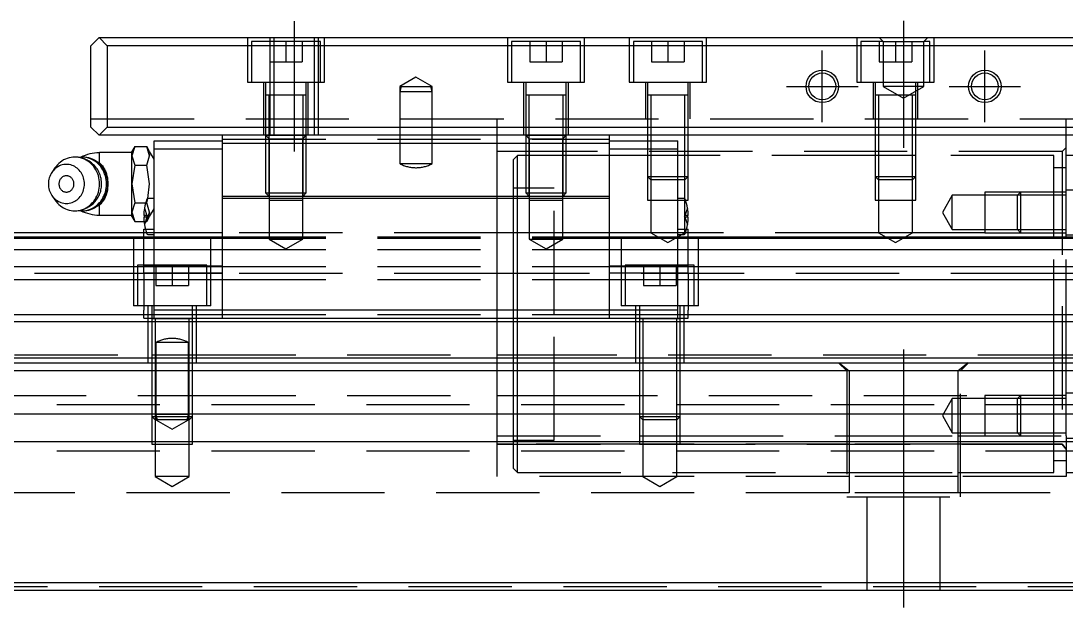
# Model space of a CAD drawing. Extents: x -8 to 924, y -350 to 120.
# Drawn here: x 181.4 to 310, y -325.7 to -252.5 of the extents above; entities that cross this region are included whole.
import ezdxf

# ---------------------------------------------------------------- set-up
doc = ezdxf.new("R2010")
doc.units = 0
doc.linetypes.add('CENTER', pattern=[50.8, 31.75, -6.35, 6.35, -6.35])
doc.linetypes.add('DASHED', pattern=[19.05, 12.7, -6.35])
doc.layers.get('0').update_dxf_attribs({"linetype": 'CONTINUOUS'})
doc.layers.add('CENTER', color=1, linetype='CENTER')

msp = doc.modelspace()

# ---------------------------------------------------------------- linework, layer by layer
at = {"color": 7, "linetype": 'CONTINUOUS'}
for p, q in [((191, -254.57), (190, -255.57)), ((192, -255.57), (191, -254.57)), ((191, -254.57), (389, -254.57)), ((190, -265.57), (190, -255.57)), ((192, -255.57), (192, -265.57)), ((388, -255.57), (192, -255.57)), ((291.5, -261.67), (286.5, -261.67)), ((190, -265.57), (191, -266.57)), ((191, -266.57), (192, -265.57)), ((192, -265.57), (388, -265.57)), ((389, -266.57), (191, -266.57)), ((197.77, -268.27), (197.77, -267.27)), ((197.77, -267.27), (206.2, -267.27)), ((206.2, -267.57), (206.2, -266.57)), ((253.8, -267.57), (253.8, -266.57)), ((253.8, -267.27), (262.23, -267.27)), ((262.23, -268.27), (262.23, -267.27)), ((310, -279.07), (310, -266.57)), ((195.04, -268.72), (191.04, -268.72)), ((191.04, -269.96), (191.04, -268.72)), ((195.4, -267.95), (195.04, -268.57)), ((195.4, -267.95), (195.04, -269.11)), ((195.04, -269.11), (195.04, -268.57)), ((195.4, -267.95), (195.4, -267.95)), ((195.4, -267.95), (196.87, -267.95)), ((197.22, -268.57), (196.87, -267.95)), ((197.22, -269.11), (196.87, -267.95)), ((197.77, -269.51), (197.22, -268.57)), ((197.77, -288.07), (197.77, -268.27)), ((197.77, -268.27), (206.2, -268.27)), ((206.2, -274.07), (206.2, -267.57)), ((206.2, -267.57), (253.8, -267.57)), ((253.8, -274.07), (253.8, -267.57)), ((253.8, -268.27), (262.23, -268.27)), ((262.23, -288.07), (262.23, -268.27)), ((186.05, -270.05), (185.88, -270.22)), ((186.24, -269.89), (186.05, -270.05)), ((186.44, -269.75), (186.24, -269.89)), ((186.64, -269.62), (186.44, -269.75)), ((186.86, -269.52), (186.64, -269.62)), ((187.08, -269.43), (186.86, -269.52)), ((187.31, -269.36), (187.08, -269.43)), ((187.55, -269.31), (187.31, -269.36)), ((187.78, -269.28), (187.55, -269.31)), ((188.02, -269.27), (187.78, -269.28)), ((188.26, -269.28), (188.02, -269.27)), ((188.26, -269.28), (188.19, -269.27)), ((188.5, -269.31), (188.26, -269.28)), ((188.42, -269.29), (188.26, -269.28)), ((188.58, -269.32), (188.42, -269.29)), ((188.88, -269.27), (188.47, -269.3)), ((188.73, -269.36), (188.5, -269.31)), ((188.74, -269.35), (188.58, -269.32)), ((188.96, -269.43), (188.73, -269.36)), ((188.9, -269.39), (188.74, -269.35)), ((189.12, -269.28), (188.88, -269.27)), ((189.03, -269.27), (188.88, -269.27)), ((189.06, -269.44), (188.9, -269.39)), ((189.19, -269.52), (188.96, -269.43)), ((189.27, -269.28), (189.03, -269.27)), ((189.22, -269.5), (189.06, -269.44)), ((189.36, -269.31), (189.12, -269.28)), ((189.4, -269.63), (189.19, -269.52)), ((189.37, -269.56), (189.22, -269.5)), ((189.51, -269.31), (189.27, -269.28)), ((189.59, -269.36), (189.36, -269.31)), ((189.52, -269.63), (189.37, -269.56)), ((189.61, -269.76), (189.4, -269.63)), ((189.74, -269.36), (189.51, -269.31)), ((189.66, -269.71), (189.52, -269.63)), ((189.82, -269.43), (189.59, -269.36)), ((189.81, -269.9), (189.61, -269.76)), ((189.8, -269.79), (189.66, -269.71)), ((189.97, -269.43), (189.74, -269.36)), ((189.94, -269.89), (189.8, -269.79)), ((190, -270.06), (189.81, -269.9)), ((190.04, -269.52), (189.82, -269.43)), ((190.07, -269.99), (189.94, -269.89)), ((190.2, -269.52), (189.97, -269.43)), ((190.17, -270.24), (190, -270.06)), ((190.26, -269.63), (190.04, -269.52)), ((190.2, -270.09), (190.07, -269.99)), ((190.42, -269.63), (190.2, -269.52)), ((190.47, -269.76), (190.26, -269.63)), ((190.28, -269.56), (191.04, -269.96)), ((190.62, -269.76), (190.42, -269.63)), ((190.67, -269.9), (190.47, -269.76)), ((190.82, -269.9), (190.62, -269.76)), ((190.86, -270.06), (190.67, -269.9)), ((191.01, -270.06), (190.82, -269.9)), ((191.03, -270.24), (190.86, -270.06)), ((191.19, -270.24), (191.01, -270.06)), ((191.04, -269.96), (191.14, -270.05)), ((191.14, -270.05), (191.23, -270.14)), ((195.04, -272.57), (195.04, -269.11)), ((195.04, -269.11), (195.4, -270.26)), ((196.87, -270.26), (197.22, -269.11)), ((317.77, -269.07), (310, -269.07)), ((185.1, -271.3), (185.02, -271.47)), ((185.2, -271.15), (185.1, -271.3)), ((185.56, -270.61), (185.2, -271.15)), ((185.31, -271), (185.2, -271.15)), ((185.43, -270.86), (185.31, -271)), ((185.56, -270.73), (185.43, -270.86)), ((185.71, -270.41), (185.56, -270.61)), ((185.69, -270.62), (185.56, -270.73)), ((185.84, -270.52), (185.69, -270.62)), ((185.88, -270.22), (185.71, -270.41)), ((185.99, -270.43), (185.84, -270.52)), ((186.15, -270.35), (185.99, -270.43)), ((186.31, -270.28), (186.15, -270.35)), ((186.48, -270.23), (186.31, -270.28)), ((186.65, -270.2), (186.48, -270.23)), ((186.82, -270.18), (186.65, -270.2)), ((187, -270.17), (186.82, -270.18)), ((187.17, -270.18), (187, -270.17)), ((187.34, -270.2), (187.17, -270.18)), ((187.51, -270.24), (187.34, -270.2)), ((187.68, -270.29), (187.51, -270.24)), ((187.84, -270.36), (187.68, -270.29)), ((188, -270.44), (187.84, -270.36)), ((188.15, -270.53), (188, -270.44)), ((188.29, -270.63), (188.15, -270.53)), ((188.43, -270.75), (188.29, -270.63)), ((188.56, -270.88), (188.43, -270.75)), ((188.67, -271.02), (188.56, -270.88)), ((188.78, -271.16), (188.67, -271.02)), ((188.88, -271.32), (188.78, -271.16)), ((188.96, -271.48), (188.88, -271.32)), ((190.34, -270.43), (190.17, -270.24)), ((190.32, -270.21), (190.2, -270.09)), ((190.44, -270.32), (190.32, -270.21)), ((190.49, -270.63), (190.34, -270.43)), ((190.55, -270.45), (190.44, -270.32)), ((190.62, -270.85), (190.49, -270.63)), ((190.65, -270.58), (190.55, -270.45)), ((190.74, -271.07), (190.62, -270.85)), ((190.75, -270.71), (190.65, -270.58)), ((190.84, -271.31), (190.74, -271.07)), ((190.84, -270.85), (190.75, -270.71)), ((190.92, -270.99), (190.84, -270.85)), ((190.92, -271.55), (190.84, -271.31)), ((190.99, -271.14), (190.92, -270.99)), ((191.06, -271.29), (190.99, -271.14)), ((191.2, -270.43), (191.03, -270.24)), ((191.12, -271.45), (191.06, -271.29)), ((191.35, -270.43), (191.19, -270.24)), ((191.34, -270.63), (191.2, -270.43)), ((191.23, -270.14), (191.32, -270.24)), ((191.32, -270.24), (191.41, -270.35)), ((191.48, -270.85), (191.34, -270.63)), ((191.5, -270.63), (191.35, -270.43)), ((191.41, -270.35), (191.49, -270.46)), ((191.59, -271.07), (191.48, -270.85)), ((191.49, -270.46), (191.56, -270.57)), ((191.63, -270.85), (191.5, -270.63)), ((191.56, -270.57), (191.63, -270.7)), ((191.69, -271.31), (191.59, -271.07)), ((191.63, -270.7), (191.7, -270.82)), ((191.75, -271.07), (191.63, -270.85)), ((191.78, -271.55), (191.69, -271.31)), ((191.7, -270.82), (191.76, -270.95)), ((191.85, -271.31), (191.75, -271.07)), ((191.76, -270.95), (191.82, -271.09)), ((191.82, -271.09), (191.86, -271.2)), ((191.93, -271.55), (191.85, -271.31)), ((191.86, -271.2), (191.9, -271.32)), ((191.9, -271.32), (191.93, -271.44)), ((195.4, -270.26), (195.04, -272.57)), ((195.4, -270.26), (196.87, -270.26)), ((197.22, -272.57), (196.87, -270.26)), ((184.8, -272.19), (184.77, -272.38)), ((184.77, -272.38), (184.77, -272.57)), ((184.77, -272.57), (184.77, -272.76)), ((184.83, -272), (184.8, -272.19)), ((184.88, -271.82), (184.83, -272)), ((184.94, -271.64), (184.88, -271.82)), ((185.02, -271.47), (184.94, -271.64)), ((186.08, -272.4), (186.06, -272.48)), ((186.06, -272.48), (186.06, -272.57)), ((186.06, -272.57), (186.06, -272.66)), ((186.06, -272.66), (186.08, -272.74)), ((186.09, -272.31), (186.08, -272.4)), ((186.12, -272.23), (186.09, -272.31)), ((186.15, -272.15), (186.12, -272.23)), ((186.19, -272.07), (186.15, -272.15)), ((186.23, -272), (186.19, -272.07)), ((186.28, -271.93), (186.23, -272)), ((186.33, -271.86), (186.28, -271.93)), ((186.39, -271.8), (186.33, -271.86)), ((186.46, -271.75), (186.39, -271.8)), ((186.52, -271.7), (186.46, -271.75)), ((186.59, -271.66), (186.52, -271.7)), ((186.67, -271.63), (186.59, -271.66)), ((186.75, -271.6), (186.67, -271.63)), ((186.82, -271.59), (186.75, -271.6)), ((186.9, -271.57), (186.82, -271.59)), ((186.99, -271.57), (186.9, -271.57)), ((187.07, -271.57), (186.99, -271.57)), ((187.15, -271.59), (187.07, -271.57)), ((187.22, -271.6), (187.15, -271.59)), ((187.3, -271.63), (187.22, -271.6)), ((187.38, -271.66), (187.3, -271.63)), ((187.45, -271.7), (187.38, -271.66)), ((187.52, -271.75), (187.45, -271.7)), ((187.58, -271.8), (187.52, -271.75)), ((187.64, -271.86), (187.58, -271.8)), ((187.69, -271.93), (187.64, -271.86)), ((187.74, -272), (187.69, -271.93)), ((187.79, -272.07), (187.74, -272)), ((187.82, -272.15), (187.79, -272.07)), ((187.85, -272.23), (187.82, -272.15)), ((187.88, -272.31), (187.85, -272.23)), ((187.9, -272.4), (187.88, -272.31)), ((187.91, -272.48), (187.9, -272.4)), ((187.9, -272.74), (187.91, -272.66)), ((187.91, -272.57), (187.91, -272.48)), ((187.91, -272.66), (187.91, -272.57)), ((189.03, -271.65), (188.96, -271.48)), ((189.09, -271.83), (189.03, -271.65)), ((189.14, -272.01), (189.09, -271.83)), ((189.18, -272.2), (189.14, -272.01)), ((189.2, -272.38), (189.18, -272.2)), ((189.2, -272.57), (189.2, -272.38)), ((189.2, -272.76), (189.2, -272.57)), ((190.98, -271.8), (190.92, -271.55)), ((191.03, -272.05), (190.98, -271.8)), ((191.06, -272.31), (191.03, -272.05)), ((191.07, -272.57), (191.06, -272.31)), ((191.06, -272.83), (191.07, -272.57)), ((191.17, -271.6), (191.12, -271.45)), ((191.22, -271.76), (191.17, -271.6)), ((191.25, -271.92), (191.22, -271.76)), ((191.28, -272.08), (191.25, -271.92)), ((191.3, -272.25), (191.28, -272.08)), ((191.31, -272.41), (191.3, -272.25)), ((191.32, -272.57), (191.31, -272.41)), ((191.31, -272.79), (191.32, -272.63)), ((191.32, -272.63), (191.32, -272.57)), ((191.84, -271.8), (191.78, -271.55)), ((191.89, -272.05), (191.84, -271.8)), ((191.92, -272.31), (191.89, -272.05)), ((191.93, -272.57), (191.92, -272.31)), ((191.92, -272.83), (191.93, -272.57)), ((191.93, -271.44), (191.96, -271.56)), ((192, -271.8), (191.93, -271.55)), ((191.96, -271.56), (191.99, -271.68)), ((191.99, -271.68), (192.02, -271.81)), ((192.04, -272.05), (192, -271.8)), ((192.02, -271.81), (192.04, -271.96)), ((192.04, -271.96), (192.06, -272.11)), ((192.07, -272.31), (192.04, -272.05)), ((192.06, -272.11), (192.07, -272.26)), ((192.07, -272.26), (192.08, -272.42)), ((192.08, -272.57), (192.07, -272.31)), ((192.07, -272.83), (192.08, -272.57)), ((192.08, -272.42), (192.08, -272.57)), ((192.08, -272.57), (192.08, -272.57)), ((192.08, -272.57), (192.08, -272.7)), ((195.04, -272.57), (195.4, -274.88)), ((195.04, -276.03), (195.04, -272.57)), ((197, -274.37), (197.22, -272.57)), ((184.77, -272.76), (184.8, -272.95)), ((184.8, -272.95), (184.83, -273.14)), ((184.83, -273.14), (184.88, -273.32)), ((184.88, -273.32), (184.94, -273.5)), ((184.94, -273.5), (185.02, -273.67)), ((185.02, -273.67), (185.1, -273.84)), ((185.1, -273.84), (185.2, -273.99)), ((186.08, -272.74), (186.09, -272.83)), ((186.09, -272.83), (186.12, -272.91)), ((186.12, -272.91), (186.15, -272.99)), ((186.15, -272.99), (186.19, -273.07)), ((186.19, -273.07), (186.23, -273.14)), ((186.23, -273.14), (186.28, -273.21)), ((186.28, -273.21), (186.33, -273.28)), ((186.33, -273.28), (186.39, -273.34)), ((186.39, -273.34), (186.46, -273.39)), ((186.46, -273.39), (186.52, -273.44)), ((186.52, -273.44), (186.59, -273.48)), ((186.59, -273.48), (186.67, -273.51)), ((186.67, -273.51), (186.75, -273.54)), ((186.75, -273.54), (186.82, -273.55)), ((186.82, -273.55), (186.9, -273.57)), ((186.9, -273.57), (186.99, -273.57)), ((186.99, -273.57), (187.07, -273.57)), ((187.07, -273.57), (187.15, -273.55)), ((187.15, -273.55), (187.22, -273.54)), ((187.22, -273.54), (187.3, -273.51)), ((187.3, -273.51), (187.38, -273.48)), ((187.38, -273.48), (187.45, -273.44)), ((187.45, -273.44), (187.52, -273.39)), ((187.52, -273.39), (187.58, -273.34)), ((187.58, -273.34), (187.64, -273.28)), ((187.64, -273.28), (187.69, -273.21)), ((187.69, -273.21), (187.74, -273.14)), ((187.74, -273.14), (187.79, -273.07)), ((187.79, -273.07), (187.82, -272.99)), ((187.82, -272.99), (187.85, -272.91)), ((187.85, -272.91), (187.88, -272.83)), ((187.88, -272.83), (187.9, -272.74)), ((188.78, -273.98), (188.88, -273.82)), ((188.88, -273.82), (188.96, -273.66)), ((188.96, -273.66), (189.03, -273.49)), ((189.03, -273.49), (189.09, -273.31)), ((189.09, -273.31), (189.14, -273.13)), ((189.14, -273.13), (189.18, -272.94)), ((189.18, -272.94), (189.2, -272.76)), ((190.74, -274.07), (190.84, -273.83)), ((190.84, -273.83), (190.92, -273.59)), ((190.92, -273.59), (190.98, -273.34)), ((190.97, -274.04), (191.04, -273.9)), ((190.98, -273.34), (191.03, -273.09)), ((191.03, -273.09), (191.06, -272.83)), ((191.04, -273.9), (191.1, -273.75)), ((191.1, -273.75), (191.16, -273.59)), ((191.16, -273.59), (191.2, -273.44)), ((191.2, -273.44), (191.24, -273.28)), ((191.24, -273.28), (191.27, -273.12)), ((191.27, -273.12), (191.3, -272.95)), ((191.3, -272.95), (191.31, -272.79)), ((191.59, -274.07), (191.69, -273.83)), ((191.69, -273.83), (191.78, -273.59)), ((191.75, -274.07), (191.85, -273.83)), ((191.78, -273.59), (191.84, -273.34)), ((191.87, -273.91), (191.82, -274.05)), ((191.84, -273.34), (191.89, -273.09)), ((191.85, -273.83), (191.93, -273.59)), ((191.91, -273.77), (191.87, -273.91)), ((191.89, -273.09), (191.92, -272.83)), ((191.95, -273.63), (191.91, -273.77)), ((191.93, -273.59), (192, -273.34)), ((191.99, -273.48), (191.95, -273.63)), ((192.02, -273.33), (191.99, -273.48)), ((192, -273.34), (192.04, -273.09)), ((192.04, -273.21), (192.02, -273.33)), ((192.04, -273.09), (192.07, -272.83)), ((192.05, -273.08), (192.04, -273.21)), ((192.06, -272.95), (192.05, -273.08)), ((192.07, -272.83), (192.06, -272.95)), ((192.08, -272.7), (192.07, -272.83)), ((185.2, -273.99), (185.31, -274.14)), ((185.2, -273.99), (185.56, -274.53)), ((185.31, -274.14), (185.43, -274.28)), ((185.43, -274.28), (185.56, -274.41)), ((185.56, -274.41), (185.69, -274.52)), ((185.56, -274.53), (185.71, -274.73)), ((185.69, -274.52), (185.84, -274.62)), ((185.71, -274.73), (185.88, -274.92)), ((185.84, -274.62), (185.99, -274.71)), ((185.88, -274.92), (186.05, -275.09)), ((185.99, -274.71), (186.15, -274.79)), ((186.05, -275.09), (186.24, -275.25)), ((186.15, -274.79), (186.31, -274.86)), ((186.31, -274.86), (186.48, -274.91)), ((186.48, -274.91), (186.65, -274.94)), ((186.65, -274.94), (186.82, -274.96)), ((186.82, -274.96), (187, -274.97)), ((187, -274.97), (187.17, -274.96)), ((187.17, -274.96), (187.34, -274.94)), ((187.34, -274.94), (187.51, -274.9)), ((187.51, -274.9), (187.68, -274.85)), ((187.68, -274.85), (187.84, -274.78)), ((187.84, -274.78), (188, -274.7)), ((188, -274.7), (188.15, -274.61)), ((188.15, -274.61), (188.29, -274.51)), ((188.29, -274.51), (188.43, -274.39)), ((188.43, -274.39), (188.56, -274.26)), ((188.56, -274.26), (188.67, -274.12)), ((188.67, -274.12), (188.78, -273.98)), ((189.81, -275.24), (190, -275.08)), ((189.92, -275.27), (190.05, -275.17)), ((190, -275.08), (190.17, -274.9)), ((190.05, -275.17), (190.18, -275.07)), ((190.17, -274.9), (190.34, -274.71)), ((190.18, -275.07), (190.3, -274.96)), ((191.04, -275.18), (190.28, -275.58)), ((190.3, -274.96), (190.41, -274.84)), ((190.34, -274.71), (190.49, -274.51)), ((190.41, -274.84), (190.52, -274.72)), ((190.49, -274.51), (190.62, -274.29)), ((190.52, -274.72), (190.62, -274.59)), ((190.62, -274.29), (190.74, -274.07)), ((190.62, -274.59), (190.72, -274.46)), ((190.67, -275.24), (190.86, -275.08)), ((190.72, -274.46), (190.81, -274.33)), ((190.81, -274.33), (190.89, -274.19)), ((190.82, -275.24), (191.01, -275.08)), ((190.86, -275.08), (191.03, -274.9)), ((190.89, -274.19), (190.97, -274.04)), ((191.01, -275.08), (191.19, -274.9)), ((191.03, -274.9), (191.2, -274.71)), ((191.14, -275.09), (191.04, -275.18)), ((191.04, -276.42), (191.04, -275.18)), ((191.23, -275), (191.14, -275.09)), ((191.19, -274.9), (191.35, -274.71)), ((191.2, -274.71), (191.34, -274.51)), ((191.32, -274.9), (191.23, -275)), ((191.41, -274.79), (191.32, -274.9)), ((191.34, -274.51), (191.48, -274.29)), ((191.35, -274.71), (191.5, -274.51)), ((191.49, -274.68), (191.41, -274.79)), ((191.48, -274.29), (191.59, -274.07)), ((191.56, -274.57), (191.49, -274.68)), ((191.5, -274.51), (191.63, -274.29)), ((191.63, -274.44), (191.56, -274.57)), ((191.63, -274.29), (191.75, -274.07)), ((191.7, -274.32), (191.63, -274.44)), ((191.76, -274.19), (191.7, -274.32)), ((191.82, -274.05), (191.76, -274.19)), ((195.4, -274.88), (195.04, -276.03)), ((195.4, -274.88), (196.74, -274.88)), ((197.77, -274.37), (196.99, -274.37)), ((206.2, -274.07), (253.8, -274.07)), ((206.2, -274.32), (206.2, -274.07)), ((206.2, -288.07), (206.2, -274.32)), ((206.2, -274.32), (253.8, -274.32)), ((253.8, -274.32), (253.8, -274.07)), ((253.8, -288.07), (253.8, -274.32)), ((263.01, -274.37), (262.23, -274.37)), ((186.24, -275.25), (186.44, -275.39)), ((186.44, -275.39), (186.64, -275.52)), ((186.64, -275.52), (186.86, -275.62)), ((186.86, -275.62), (187.08, -275.71)), ((187.08, -275.71), (187.31, -275.78)), ((187.31, -275.78), (187.55, -275.83)), ((187.55, -275.83), (187.78, -275.86)), ((187.78, -275.86), (188.02, -275.87)), ((188.02, -275.87), (188.26, -275.86)), ((188.19, -275.87), (188.25, -275.86)), ((188.25, -275.86), (188.41, -275.85)), ((188.26, -275.86), (188.5, -275.83)), ((188.41, -275.85), (188.57, -275.82)), ((188.47, -275.84), (188.88, -275.87)), ((188.5, -275.83), (188.73, -275.78)), ((188.57, -275.82), (188.73, -275.79)), ((188.73, -275.78), (188.96, -275.71)), ((188.73, -275.79), (188.89, -275.75)), ((188.88, -275.87), (189.12, -275.86)), ((188.88, -275.87), (189.03, -275.87)), ((188.89, -275.75), (189.05, -275.71)), ((188.96, -275.71), (189.19, -275.62)), ((189.03, -275.87), (189.27, -275.86)), ((189.05, -275.71), (189.2, -275.65)), ((189.12, -275.86), (189.36, -275.83)), ((189.19, -275.62), (189.4, -275.51)), ((189.2, -275.65), (189.35, -275.59)), ((189.27, -275.86), (189.51, -275.83)), ((189.35, -275.59), (189.5, -275.52)), ((189.36, -275.83), (189.59, -275.78)), ((189.4, -275.51), (189.61, -275.38)), ((189.5, -275.52), (189.64, -275.44)), ((189.51, -275.83), (189.74, -275.78)), ((189.59, -275.78), (189.82, -275.71)), ((189.61, -275.38), (189.81, -275.24)), ((189.64, -275.44), (189.78, -275.36)), ((189.74, -275.78), (189.97, -275.71)), ((189.78, -275.36), (189.92, -275.27)), ((189.82, -275.71), (190.04, -275.62)), ((189.97, -275.71), (190.2, -275.62)), ((190.04, -275.62), (190.26, -275.51)), ((190.2, -275.62), (190.42, -275.51)), ((190.26, -275.51), (190.47, -275.38)), ((190.42, -275.51), (190.62, -275.38)), ((190.47, -275.38), (190.67, -275.24)), ((190.62, -275.38), (190.82, -275.24)), ((191.04, -276.42), (195.04, -276.42)), ((195.04, -276.57), (195.04, -276.03)), ((195.04, -276.03), (195.4, -277.19)), ((196.5, -276.47), (196.58, -276.47)), ((196.58, -276.47), (196.58, -276.67)), ((263.42, -276.67), (263.42, -276.47)), ((263.42, -276.47), (263.5, -276.47)), ((195.04, -276.57), (195.4, -277.19)), ((195.4, -277.19), (195.4, -277.19)), ((195.4, -277.19), (196.53, -277.19)), ((196.58, -276.67), (196.5, -276.67)), ((263.5, -276.67), (263.42, -276.67)), ((0, -279.07), (196.5, -279.07)), ((196.5, -278.57), (28, -278.57)), ((196.5, -280.74), (196.5, -278.14)), ((196.5, -278.14), (196.71, -278.14)), ((196.99, -278.77), (197.77, -278.77)), ((262.23, -278.77), (263.01, -278.77)), ((263.29, -278.14), (263.5, -278.14)), ((263.5, -280.74), (263.5, -278.14)), ((263.5, -279.07), (316.5, -279.07)), ((0, -279.23), (196.5, -279.23)), ((263.5, -279.23), (316.5, -279.23)), ((0, -280.63), (196.5, -280.63)), ((196.5, -282.65), (196.5, -280.74)), ((263.5, -280.63), (316.5, -280.63)), ((263.5, -282.65), (263.5, -280.74)), ((0, -282.71), (196.5, -282.71)), ((196.5, -283.5), (196.5, -282.65)), ((196.5, -282.65), (197.77, -282.65)), ((262.23, -282.65), (263.5, -282.65)), ((263.5, -283.5), (263.5, -282.65)), ((263.5, -282.71), (316.5, -282.71)), ((196.5, -283.5), (196.5, -288.11)), ((196.5, -283.5), (197.77, -283.5)), ((262.23, -283.5), (263.5, -283.5)), ((263.5, -283.5), (263.5, -288.11)), ((0, -284.33), (196.5, -284.33)), ((263.5, -284.33), (316.5, -284.33)), ((197.77, -288.07), (206.2, -288.07)), ((197.77, -289.07), (197.77, -288.07)), ((206.2, -289.07), (206.2, -288.07)), ((206.2, -288.07), (253.8, -288.07)), ((253.8, -288.07), (262.23, -288.07)), ((253.8, -289.07), (253.8, -288.07)), ((262.23, -289.07), (262.23, -288.07)), ((0, -288.62), (196.5, -288.62)), ((196.5, -289.07), (196.5, -288.11)), ((196.5, -289.07), (197.77, -289.07)), ((202.5, -289.17), (197.5, -289.17)), ((197.77, -289.07), (206.2, -289.07)), ((206.2, -289.07), (253.8, -289.07)), ((253.8, -289.07), (262.23, -289.07)), ((262.5, -289.17), (257.5, -289.17)), ((262.23, -289.07), (263.5, -289.07)), ((263.5, -289.07), (263.5, -288.11)), ((263.5, -288.62), (316.5, -288.62)), ((0, -289.47), (580, -289.47)), ((0, -293.97), (580, -293.97)), ((1, -294.57), (579, -294.57)), ((578, -295.57), (2, -295.57)), ((578, -300.87), (2, -300.87)), ((578, -304.27), (2, -304.27)), ((579, -322.57), (1, -322.57)), ((2, -321.57), (578, -321.57))]:
    msp.add_line(p, q, dxfattribs=at)
at = {"color": 3, "linetype": 'DASHED'}
for p, q in [((209.25, -254.57), (209.25, -260.07)), ((212, -254.57), (212, -255.07)), ((212.5, -254.57), (212.5, -266.57)), ((217.5, -266.57), (217.5, -254.57)), ((218, -255.07), (218, -254.57)), ((218.75, -260.07), (218.75, -254.57)), ((241.25, -254.57), (241.25, -260.07)), ((250.75, -260.07), (250.75, -254.57)), ((256.25, -254.57), (256.25, -260.07)), ((265.75, -260.07), (265.75, -254.57)), ((284.25, -254.57), (284.25, -260.07)), ((287, -254.57), (287.5, -255.07)), ((292.5, -255.07), (293, -254.57)), ((293.75, -260.07), (293.75, -254.57)), ((209.75, -255.07), (209.75, -260.07)), ((218.25, -255.07), (209.75, -255.07)), ((212, -255.07), (212, -257.57)), ((214, -255.07), (214, -257.57)), ((216, -255.07), (216, -257.57)), ((218, -260.07), (218, -255.07)), ((218.25, -260.07), (218.25, -255.07)), ((241.75, -255.07), (241.75, -260.07)), ((250.25, -255.07), (241.75, -255.07)), ((244, -255.07), (244, -257.57)), ((246, -255.07), (246, -257.57)), ((248, -255.07), (248, -257.57)), ((250.25, -260.07), (250.25, -255.07)), ((256.75, -255.07), (256.75, -260.07)), ((265.25, -255.07), (256.75, -255.07)), ((259, -255.07), (259, -257.57)), ((261, -255.07), (261, -257.57)), ((263, -255.07), (263, -257.57)), ((265.25, -260.07), (265.25, -255.07)), ((284.75, -255.07), (284.75, -260.07)), ((287.5, -255.07), (284.75, -255.07)), ((287, -255.07), (287, -257.57)), ((287.5, -255.07), (287.5, -260.57)), ((287.5, -255.07), (292.5, -255.07)), ((289, -255.07), (289, -257.57)), ((291, -255.07), (291, -257.57)), ((292.5, -260.57), (292.5, -255.07)), ((293.25, -255.07), (292.5, -255.07)), ((293.25, -260.07), (293.25, -255.07)), ((212, -257.57), (212, -260.07)), ((212, -257.57), (214, -257.57)), ((214, -257.57), (216, -257.57)), ((244, -257.57), (246, -257.57)), ((246, -257.57), (248, -257.57)), ((259, -257.57), (261, -257.57)), ((261, -257.57), (263, -257.57)), ((287, -257.57), (289, -257.57)), ((289, -257.57), (291, -257.57)), ((230, -259.42), (228, -260.57)), ((232, -260.57), (230, -259.42)), ((209.25, -260.07), (218.75, -260.07)), ((211.25, -260.07), (211.25, -266.57)), ((211.5, -260.07), (211.5, -261.67)), ((212, -260.07), (212, -261.67)), ((216.5, -261.67), (216.5, -260.07)), ((216.75, -266.57), (216.75, -260.07)), ((218, -266.57), (218, -260.07)), ((228, -260.57), (228, -261.2)), ((228.17, -260.57), (228, -261.2)), ((228, -260.57), (230, -260.57)), ((230, -260.57), (232, -260.57)), ((232, -261.2), (231.83, -260.57)), ((232, -261.2), (232, -260.57)), ((241.25, -260.07), (250.75, -260.07)), ((243.25, -260.07), (243.25, -266.57)), ((243.5, -260.07), (243.5, -261.67)), ((248.5, -261.67), (248.5, -260.07)), ((248.75, -266.57), (248.75, -260.07)), ((256.25, -260.07), (265.75, -260.07)), ((258.25, -260.07), (258.25, -264.57)), ((258.5, -260.07), (258.5, -261.67)), ((263.5, -261.67), (263.5, -260.07)), ((263.75, -264.57), (263.75, -260.07)), ((284.25, -260.07), (293.75, -260.07)), ((286.25, -260.07), (286.25, -264.57)), ((286.5, -260.07), (286.5, -261.67)), ((287.5, -260.57), (290, -262.01)), ((292.5, -260.57), (287.5, -260.57)), ((290, -262.01), (292.5, -260.57)), ((291.5, -261.67), (291.5, -260.07)), ((291.75, -264.57), (291.75, -260.07)), ((216.5, -261.67), (211.5, -261.67)), ((211.5, -261.67), (211.5, -266.57)), ((211.5, -261.67), (211.5, -261.67)), ((211.5, -261.67), (211.5, -261.68)), ((211.9, -261.67), (211.9, -266.57)), ((212, -261.67), (212, -266.57)), ((216.1, -266.57), (216.1, -261.67)), ((216.5, -261.67), (216.5, -261.67)), ((216.5, -266.57), (216.5, -261.67)), ((216.5, -261.68), (216.5, -261.67)), ((228, -261.2), (228, -266.57)), ((228, -261.2), (232, -261.2)), ((232, -266.57), (232, -261.2)), ((248.5, -261.67), (243.5, -261.67)), ((248.5, -261.67), (243.5, -261.67)), ((248.5, -261.67), (243.5, -261.67)), ((243.5, -261.67), (243.5, -261.68)), ((243.5, -261.67), (243.5, -266.57)), ((243.5, -261.67), (243.5, -261.67)), ((243.9, -261.67), (243.9, -266.57)), ((248.1, -266.57), (248.1, -261.67)), ((248.5, -261.68), (248.5, -261.67)), ((248.5, -261.67), (248.5, -261.67)), ((248.5, -266.57), (248.5, -261.67)), ((263.5, -261.67), (258.5, -261.67)), ((258.5, -261.67), (258.5, -264.57)), ((258.5, -261.67), (258.5, -261.67)), ((258.5, -261.67), (258.5, -261.68)), ((258.9, -261.67), (258.9, -264.57)), ((263.1, -264.57), (263.1, -261.67)), ((263.5, -261.67), (263.5, -261.67)), ((263.5, -264.57), (263.5, -261.67)), ((263.5, -261.68), (263.5, -261.67)), ((291.5, -261.67), (286.5, -261.67)), ((286.5, -261.67), (286.5, -264.57)), ((286.5, -261.67), (286.5, -261.67)), ((286.5, -261.67), (286.5, -261.68)), ((286.9, -261.67), (286.9, -264.57)), ((291.1, -264.57), (291.1, -261.67)), ((291.5, -264.57), (291.5, -261.67)), ((291.5, -261.67), (291.5, -261.67)), ((291.5, -261.68), (291.5, -261.67)), ((190, -264.57), (390, -264.57)), ((240, -266.57), (240, -264.57)), ((258.5, -264.57), (258.5, -266.57)), ((258.5, -264.57), (258.5, -266.57)), ((258.9, -264.57), (258.9, -266.57)), ((263.1, -266.57), (263.1, -264.57)), ((263.5, -266.57), (263.5, -264.57)), ((263.5, -266.57), (263.5, -264.57)), ((286.5, -264.57), (286.5, -266.57)), ((286.5, -264.57), (286.5, -266.57)), ((286.9, -264.57), (286.9, -266.57)), ((291.1, -266.57), (291.1, -264.57)), ((291.5, -266.57), (291.5, -264.57)), ((291.5, -266.57), (291.5, -264.57)), ((310, -266.57), (310, -264.57)), ((206.2, -267.07), (253.8, -267.07)), ((211.5, -266.57), (211.94, -267.01)), ((211.5, -266.57), (211.5, -273.67)), ((211.5, -266.57), (216.5, -266.57)), ((211.9, -266.57), (211.9, -274.07)), ((211.94, -267.01), (211.94, -274.57)), ((211.94, -267.01), (216.06, -267.01)), ((216.06, -267.01), (216.5, -266.57)), ((216.06, -274.57), (216.06, -267.01)), ((216.1, -274.07), (216.1, -266.57)), ((216.5, -273.67), (216.5, -266.57)), ((228, -266.57), (228, -270.07)), ((232, -270.07), (232, -266.57)), ((240, -279.07), (240, -266.57)), ((243.5, -266.57), (243.94, -267.01)), ((243.5, -266.57), (243.5, -273.67)), ((243.5, -266.57), (248.5, -266.57)), ((243.9, -266.57), (243.9, -274.07)), ((243.94, -267.01), (243.94, -274.57)), ((243.94, -267.01), (248.06, -267.01)), ((248.06, -267.01), (248.5, -266.57)), ((248.06, -274.57), (248.06, -267.01)), ((248.1, -274.07), (248.1, -266.57)), ((248.5, -273.67), (248.5, -266.57)), ((258.5, -266.57), (258.5, -267.27)), ((258.5, -266.57), (258.5, -267.27)), ((258.5, -267.27), (258.5, -271.67)), ((258.5, -267.27), (258.5, -271.67)), ((258.9, -266.57), (258.9, -267.27)), ((258.9, -267.27), (258.9, -272.07)), ((263.1, -272.07), (263.1, -266.57)), ((263.5, -271.67), (263.5, -266.57)), ((263.5, -271.67), (263.5, -266.57)), ((286.5, -266.57), (286.5, -271.67)), ((286.5, -266.57), (286.5, -271.67)), ((286.9, -266.57), (286.9, -272.07)), ((291.1, -272.07), (291.1, -266.57)), ((291.5, -271.67), (291.5, -266.57)), ((291.5, -271.67), (291.5, -266.57)), ((195.04, -269.11), (195.4, -267.95)), ((196.87, -267.95), (197.22, -269.11)), ((309.5, -268.57), (240, -268.57)), ((310, -268.07), (309.5, -268.57)), ((309.5, -268.57), (309.5, -304.57)), ((228, -270.07), (232, -270.07)), ((242.5, -269.07), (242, -269.57)), ((242, -279.07), (242, -269.57)), ((243.5, -269.07), (242.5, -269.07)), ((242.5, -279.07), (242.5, -269.07)), ((243.9, -269.07), (243.5, -269.07)), ((248.1, -269.07), (243.9, -269.07)), ((248.5, -269.07), (248.1, -269.07)), ((253.8, -269.07), (248.5, -269.07)), ((258.5, -269.07), (253.8, -269.07)), ((258.9, -269.07), (258.5, -269.07)), ((262.23, -269.07), (258.9, -269.07)), ((263.1, -269.07), (262.23, -269.07)), ((263.5, -269.07), (263.1, -269.07)), ((286.5, -269.07), (263.5, -269.07)), ((286.9, -269.07), (286.5, -269.07)), ((291.1, -269.07), (286.9, -269.07)), ((291.5, -269.07), (291.1, -269.07)), ((308.5, -269.07), (291.5, -269.07)), ((308.5, -273.57), (308.5, -269.07)), ((229.94, -270.57), (230.06, -270.57)), ((310, -270.57), (308.5, -270.57)), ((258.5, -271.67), (258.5, -274.57)), ((258.5, -271.67), (258.9, -272.07)), ((258.5, -271.67), (262.23, -271.67)), ((258.9, -272.07), (258.9, -274.57)), ((262.23, -272.07), (258.9, -272.07)), ((262.23, -271.67), (263.5, -271.67)), ((263.1, -272.07), (262.23, -272.07)), ((263.1, -272.07), (263.5, -271.67)), ((263.1, -274.57), (263.1, -272.07)), ((263.5, -274.57), (263.5, -271.67)), ((286.5, -271.67), (286.5, -274.57)), ((286.5, -271.67), (286.9, -272.07)), ((286.5, -271.67), (291.5, -271.67)), ((286.9, -272.07), (286.9, -274.57)), ((291.1, -272.07), (286.9, -272.07)), ((291.1, -272.07), (291.5, -271.67)), ((291.1, -274.57), (291.1, -272.07)), ((291.5, -274.57), (291.5, -271.67)), ((211.5, -273.67), (211.9, -274.07)), ((211.5, -273.67), (216.5, -273.67)), ((216.1, -274.07), (216.5, -273.67)), ((247, -273.07), (242, -273.07)), ((243.5, -273.67), (243.9, -274.07)), ((243.5, -273.67), (248.5, -273.67)), ((247, -288.57), (247, -273.07)), ((248.1, -274.07), (248.5, -273.67)), ((304.4, -273.57), (300, -273.57)), ((300, -273.57), (300, -278.57)), ((304.4, -273.57), (304, -273.97)), ((310, -273.57), (304.4, -273.57)), ((310, -273.57), (304.4, -273.57)), ((304.4, -273.57), (304.4, -278.57)), ((308.5, -273.97), (308.5, -273.57)), ((320, -273.32), (310, -273.32)), ((196.74, -274.88), (196.87, -274.88)), ((196.87, -274.88), (197, -274.37)), ((197.22, -276.03), (196.87, -274.88)), ((211.93, -274.57), (211.93, -279.37)), ((211.93, -274.57), (216.07, -274.57)), ((216.07, -279.37), (216.07, -274.57)), ((243.93, -274.57), (243.93, -279.37)), ((243.93, -274.57), (248.07, -274.57)), ((248.07, -279.37), (248.07, -274.57)), ((258.5, -274.57), (263.5, -274.57)), ((258.9, -274.57), (258.9, -278.57)), ((263.1, -278.57), (263.1, -274.57)), ((286.5, -274.57), (291.5, -274.57)), ((286.9, -274.57), (286.9, -278.57)), ((291.1, -278.57), (291.1, -274.57)), ((296, -273.97), (294.79, -276.07)), ((300, -273.97), (296, -273.97)), ((296, -278.17), (296, -273.97)), ((304, -273.97), (300, -273.97)), ((310, -273.97), (304, -273.97)), ((304, -278.17), (304, -273.97)), ((308.5, -278.17), (308.5, -273.97)), ((195.4, -277.19), (195.04, -276.03)), ((196.58, -275.57), (196.9, -276.47)), ((196.58, -275.57), (196.58, -275.57)), ((196.58, -275.57), (196.58, -275.57)), ((196.58, -275.57), (196.58, -275.57)), ((196.58, -275.57), (196.58, -275.57)), ((196.9, -276.47), (196.58, -276.47)), ((197.22, -276.03), (196.87, -277.19)), ((196.87, -277.19), (197.22, -276.03)), ((196.9, -276.47), (196.94, -276.57)), ((197.22, -276.57), (197.77, -275.63)), ((263.1, -276.47), (263.06, -276.57)), ((263.42, -275.57), (263.1, -276.47)), ((263.42, -276.47), (263.1, -276.47)), ((263.42, -275.57), (263.42, -275.57)), ((263.42, -275.57), (263.42, -275.57)), ((294.79, -276.07), (296, -278.17)), ((196.53, -277.19), (196.87, -277.19)), ((196.9, -276.67), (196.58, -277.57)), ((196.9, -276.67), (196.58, -276.67)), ((196.58, -277.57), (196.58, -277.57)), ((196.58, -277.57), (196.58, -277.57)), ((196.87, -277.19), (197.22, -276.57)), ((196.9, -276.67), (196.94, -276.57)), ((263.1, -276.67), (263.06, -276.57)), ((263.1, -276.67), (263.42, -277.57)), ((263.42, -276.67), (263.1, -276.67)), ((263.42, -277.57), (263.42, -277.57)), ((263.42, -277.57), (263.42, -277.57)), ((195.25, -279.07), (195.25, -287.57)), ((196.84, -278.57), (196.5, -278.57)), ((196.5, -279.07), (197.77, -279.07)), ((196.71, -278.14), (197.77, -278.14)), ((197.77, -278.57), (196.84, -278.57)), ((206.2, -278.57), (197.77, -278.57)), ((197.77, -279.07), (206.2, -279.07)), ((204.75, -287.57), (204.75, -279.07)), ((240, -278.57), (206.2, -278.57)), ((206.2, -279.07), (253.8, -279.07)), ((242, -278.57), (240, -278.57)), ((240, -289.07), (240, -279.07)), ((247, -278.57), (242, -278.57)), ((242, -288.57), (242, -279.07)), ((242.5, -288.57), (242.5, -279.07)), ((258.9, -278.57), (247, -278.57)), ((253.8, -279.07), (262.23, -279.07)), ((255.25, -279.07), (255.25, -287.57)), ((258.9, -278.57), (261, -279.78)), ((263.1, -278.57), (258.9, -278.57)), ((261, -279.78), (263.1, -278.57)), ((262.23, -278.14), (263.29, -278.14)), ((262.23, -279.07), (263.5, -279.07)), ((286.9, -278.57), (263.1, -278.57)), ((264.75, -287.57), (264.75, -279.07)), ((286.9, -278.57), (289, -279.78)), ((291.1, -278.57), (286.9, -278.57)), ((289, -279.78), (291.1, -278.57)), ((300, -278.57), (291.1, -278.57)), ((296, -278.17), (300, -278.17)), ((300, -278.17), (304, -278.17)), ((300, -278.57), (304.4, -278.57)), ((304, -278.17), (304.4, -278.57)), ((304, -278.17), (310, -278.17)), ((304.4, -278.57), (310, -278.57)), ((304.4, -278.57), (310, -278.57)), ((308.5, -278.57), (308.5, -278.17)), ((308.5, -279.07), (308.5, -278.57)), ((308.5, -294.57), (308.5, -279.07)), ((310, -278.82), (320, -278.82)), ((310, -294.57), (310, -279.07)), ((196.5, -279.23), (197.77, -279.23)), ((197.77, -279.23), (206.2, -279.23)), ((206.2, -279.23), (253.8, -279.23)), ((211.93, -279.37), (214, -280.56)), ((211.93, -279.37), (216.07, -279.37)), ((214, -280.56), (216.07, -279.37)), ((243.93, -279.37), (246, -280.56)), ((243.93, -279.37), (248.07, -279.37)), ((246, -280.56), (248.07, -279.37)), ((253.8, -279.23), (262.23, -279.23)), ((262.23, -279.23), (263.5, -279.23)), ((196.5, -280.63), (197.77, -280.63)), ((197.77, -280.63), (206.2, -280.63)), ((206.2, -280.63), (253.8, -280.63)), ((253.8, -280.63), (262.23, -280.63)), ((262.23, -280.63), (263.5, -280.63)), ((195.75, -282.57), (195.75, -287.57)), ((196.5, -282.57), (195.75, -282.57)), ((197.77, -282.57), (196.5, -282.57)), ((196.5, -282.71), (197.77, -282.71)), ((204.25, -282.57), (197.77, -282.57)), ((197.77, -282.65), (206.2, -282.65)), ((197.77, -282.71), (206.2, -282.71)), ((198, -282.57), (198, -285.07)), ((200, -282.57), (200, -285.07)), ((202, -282.57), (202, -285.07)), ((204.25, -287.57), (204.25, -282.57)), ((206.2, -282.71), (253.8, -282.71)), ((253.8, -282.65), (262.23, -282.65)), ((253.8, -282.71), (262.23, -282.71)), ((255.75, -282.57), (255.75, -287.57)), ((262.23, -282.57), (255.75, -282.57)), ((258, -282.57), (258, -285.07)), ((260, -282.57), (260, -285.07)), ((262, -282.57), (262, -285.07)), ((263.5, -282.57), (262.23, -282.57)), ((262.23, -282.71), (263.5, -282.71)), ((264.25, -282.57), (263.5, -282.57)), ((264.25, -287.57), (264.25, -282.57)), ((195.75, -283.57), (144.25, -283.57)), ((196.5, -283.57), (195.75, -283.57)), ((197.77, -283.57), (196.5, -283.57)), ((197.77, -283.5), (206.2, -283.5)), ((204.25, -283.57), (197.77, -283.57)), ((206.2, -283.57), (204.25, -283.57)), ((240, -283.57), (206.2, -283.57)), ((242, -283.57), (240, -283.57)), ((308.5, -283.57), (242, -283.57)), ((253.8, -283.5), (262.23, -283.5)), ((310, -283.57), (308.5, -283.57)), ((315.75, -283.57), (310, -283.57)), ((196.5, -284.33), (197.77, -284.33)), ((197.77, -284.33), (206.2, -284.33)), ((198, -285.07), (200, -285.07)), ((200, -285.07), (202, -285.07)), ((206.2, -284.33), (253.8, -284.33)), ((253.8, -284.33), (262.23, -284.33)), ((258, -285.07), (260, -285.07)), ((260, -285.07), (262, -285.07)), ((262.23, -284.33), (263.5, -284.33)), ((204.75, -287.57), (195.25, -287.57)), ((197, -287.57), (197, -294.57)), ((197.5, -287.57), (197.5, -289.07)), ((202.5, -289.07), (202.5, -287.57)), ((203, -294.57), (203, -287.57)), ((264.75, -287.57), (255.25, -287.57)), ((257, -287.57), (257, -294.57)), ((257.5, -287.57), (257.5, -289.07)), ((262.5, -289.07), (262.5, -287.57)), ((263, -294.57), (263, -287.57)), ((196.5, -288.62), (197.77, -288.62)), ((197.5, -289.07), (197.5, -289.17)), ((197.5, -289.16), (197.5, -289.17)), ((202.5, -289.17), (197.5, -289.17)), ((197.5, -289.17), (197.5, -289.17)), ((197.5, -289.17), (197.5, -294.57)), ((197.77, -288.62), (206.2, -288.62)), ((197.9, -289.17), (197.9, -294.57)), ((202.1, -294.57), (202.1, -289.17)), ((202.5, -289.17), (202.5, -289.07)), ((202.5, -289.17), (202.5, -289.16)), ((202.5, -289.17), (202.5, -289.17)), ((202.5, -294.57), (202.5, -289.17)), ((206.2, -288.62), (253.8, -288.62)), ((240, -294.57), (240, -289.07)), ((242, -289.07), (242, -288.57)), ((242, -294.57), (242, -289.07)), ((242.5, -289.07), (242.5, -288.57)), ((242.5, -294.57), (242.5, -289.07)), ((247, -304.07), (247, -288.57)), ((253.8, -288.62), (262.23, -288.62)), ((257.5, -289.07), (257.5, -289.17)), ((257.5, -289.16), (257.5, -289.17)), ((262.5, -289.17), (257.5, -289.17)), ((257.5, -289.17), (257.5, -289.17)), ((257.5, -289.17), (257.5, -294.57)), ((257.9, -289.17), (257.9, -294.57)), ((262.1, -294.57), (262.1, -289.17)), ((262.23, -288.62), (263.5, -288.62)), ((262.5, -289.17), (262.5, -289.07)), ((262.5, -289.17), (262.5, -289.16)), ((262.5, -289.17), (262.5, -289.17)), ((262.5, -294.57), (262.5, -289.17)), ((200.06, -291.57), (199.94, -291.57)), ((198, -292.07), (198, -294.57)), ((202, -292.07), (198, -292.07)), ((202, -294.57), (202, -292.07)), ((142.5, -293.57), (197.5, -293.57)), ((197.5, -293.57), (197.9, -293.57)), ((197.9, -293.57), (198, -293.57)), ((198, -293.57), (202, -293.57)), ((202, -293.57), (202.1, -293.57)), ((202.1, -293.57), (202.5, -293.57)), ((202.5, -293.57), (240, -293.57)), ((240, -293.57), (242, -293.57)), ((242, -293.57), (308.5, -293.57)), ((308.5, -293.57), (310, -293.57)), ((310, -293.57), (317.5, -293.57)), ((197.5, -294.57), (197.5, -300.87)), ((197.5, -294.57), (197.5, -300.87)), ((197.9, -294.57), (197.9, -300.87)), ((198, -294.57), (198, -300.87)), ((202, -300.87), (202, -294.57)), ((202.1, -300.87), (202.1, -294.57)), ((202.5, -300.87), (202.5, -294.57)), ((202.5, -300.87), (202.5, -294.57)), ((240, -300.87), (240, -294.57)), ((242, -300.87), (242, -294.57)), ((242.5, -300.87), (242.5, -294.57)), ((257.5, -294.57), (257.5, -300.87)), ((257.5, -294.57), (257.5, -300.87)), ((257.9, -294.57), (257.9, -300.87)), ((262.1, -300.87), (262.1, -294.57)), ((262.5, -300.87), (262.5, -294.57)), ((262.5, -300.87), (262.5, -294.57)), ((282, -294.57), (283, -295.57)), ((282.06, -294.57), (283.29, -295.57)), ((283, -295.57), (283, -311.07)), ((283.29, -295.57), (283.29, -300.87)), ((297.94, -294.57), (296.71, -295.57)), ((296.71, -300.87), (296.71, -295.57)), ((297, -295.57), (298, -294.57)), ((297, -311.07), (297, -295.57)), ((308.5, -298.57), (308.5, -294.57)), ((310, -300.87), (310, -294.57)), ((320, -298.32), (310, -298.32)), ((176.71, -298.57), (197.5, -298.57)), ((197.5, -298.57), (197.9, -298.57)), ((197.9, -298.57), (198, -298.57)), ((198, -298.57), (202, -298.57)), ((202, -298.57), (202.1, -298.57)), ((202.1, -298.57), (202.5, -298.57)), ((202.5, -298.57), (240, -298.57)), ((240, -298.57), (242, -298.57)), ((242, -298.57), (247, -298.57)), ((247, -298.57), (300, -298.57)), ((296, -298.97), (294.79, -301.07)), ((300, -298.97), (296, -298.97)), ((296, -303.17), (296, -298.97)), ((304.4, -298.57), (300, -298.57)), ((300, -298.57), (300, -303.57)), ((304, -298.97), (300, -298.97)), ((304.4, -298.57), (304, -298.97)), ((310, -298.97), (304, -298.97)), ((304, -300.87), (304, -298.97)), ((310, -298.57), (304.4, -298.57)), ((310, -298.57), (304.4, -298.57)), ((304.4, -298.57), (304.4, -300.87)), ((308.5, -298.97), (308.5, -298.57)), ((308.5, -300.87), (308.5, -298.97)), ((579.5, -299.72), (0.5, -299.72)), ((197.5, -300.87), (197.5, -301.17)), ((197.5, -300.87), (197.5, -301.17)), ((197.9, -300.87), (197.9, -301.57)), ((198, -300.87), (198, -300.94)), ((198, -300.94), (198, -301.57)), ((198, -300.94), (198.17, -301.57)), ((202, -300.94), (198, -300.94)), ((201.83, -301.57), (202, -300.94)), ((202, -300.94), (202, -300.87)), ((202, -301.57), (202, -300.94)), ((202.1, -301.57), (202.1, -300.87)), ((202.5, -301.17), (202.5, -300.87)), ((202.5, -301.17), (202.5, -300.87)), ((240, -303.57), (240, -300.87)), ((242, -304.27), (242, -300.87)), ((242.5, -304.27), (242.5, -300.87)), ((257.5, -300.87), (257.5, -301.17)), ((257.5, -300.87), (257.5, -301.17)), ((257.9, -300.87), (257.9, -301.57)), ((262.1, -301.57), (262.1, -300.87)), ((262.5, -301.17), (262.5, -300.87)), ((262.5, -301.17), (262.5, -300.87)), ((283.29, -300.87), (283.29, -304.27)), ((296.71, -304.27), (296.71, -300.87)), ((304, -303.17), (304, -300.87)), ((304.4, -300.87), (304.4, -303.57)), ((308.5, -303.17), (308.5, -300.87)), ((310, -303.57), (310, -300.87)), ((197.5, -301.17), (197.9, -301.57)), ((197.5, -301.17), (197.5, -304.27)), ((197.5, -301.17), (202.5, -301.17)), ((197.9, -301.57), (197.9, -304.57)), ((202.1, -301.57), (197.9, -301.57)), ((198, -301.57), (200, -302.72)), ((200, -302.72), (202, -301.57)), ((202.1, -301.57), (202.5, -301.17)), ((202.1, -304.57), (202.1, -301.57)), ((202.5, -304.27), (202.5, -301.17)), ((257.5, -301.17), (257.9, -301.57)), ((257.5, -301.17), (257.5, -304.27)), ((257.5, -301.17), (262.5, -301.17)), ((257.9, -301.57), (257.9, -304.57)), ((262.1, -301.57), (257.9, -301.57)), ((262.1, -301.57), (262.5, -301.17)), ((262.1, -304.57), (262.1, -301.57)), ((262.5, -304.27), (262.5, -301.17)), ((294.79, -301.07), (296, -303.17)), ((296, -303.17), (300, -303.17)), ((300, -303.17), (304, -303.17)), ((304, -303.17), (304.4, -303.57)), ((304, -303.17), (310, -303.17)), ((308.5, -303.57), (308.5, -303.17)), ((197.5, -304.27), (197.5, -304.57)), ((197.5, -304.57), (202.5, -304.57)), ((197.9, -304.57), (197.9, -308.57)), ((202.1, -308.57), (202.1, -304.57)), ((202.5, -304.57), (202.5, -304.27)), ((240, -304.27), (240, -303.57)), ((240, -303.57), (257.5, -303.57)), ((240, -308.57), (240, -304.27)), ((240, -304.57), (309.5, -304.57)), ((242, -304.57), (240, -304.57)), ((242, -304.07), (247, -304.07)), ((242, -307.57), (242, -304.27)), ((257.5, -304.57), (242, -304.57)), ((242.5, -308.07), (242.5, -304.27)), ((257.5, -303.57), (262.5, -303.57)), ((257.5, -304.27), (257.5, -304.57)), ((262.5, -304.57), (257.5, -304.57)), ((257.5, -304.57), (262.5, -304.57)), ((257.9, -304.57), (257.9, -308.57)), ((262.1, -308.57), (262.1, -304.57)), ((262.5, -303.57), (283.29, -303.57)), ((262.5, -304.57), (262.5, -304.27)), ((283.29, -304.57), (262.5, -304.57)), ((283.29, -303.57), (296.71, -303.57)), ((283.29, -304.27), (283.29, -310.57)), ((296.71, -304.57), (283.29, -304.57)), ((296.71, -303.57), (310, -303.57)), ((296.71, -310.57), (296.71, -304.27)), ((308.5, -304.57), (296.71, -304.57)), ((308.5, -304.27), (308.5, -303.57)), ((308.5, -308.07), (308.5, -304.27)), ((309.5, -304.57), (308.5, -304.57)), ((309.5, -304.57), (310, -305.19)), ((310, -305.19), (309.5, -304.57)), ((310, -303.57), (310, -304.27)), ((310, -303.82), (320, -303.82)), ((310, -304.27), (310, -308.57)), ((579.5, -305.42), (0.5, -305.42)), ((308.5, -306.57), (310, -306.57)), ((197.9, -308.57), (200, -309.78)), ((202.1, -308.57), (197.9, -308.57)), ((200, -309.78), (202.1, -308.57)), ((257.9, -308.57), (240, -308.57)), ((242, -307.57), (242.5, -308.07)), ((242.5, -308.07), (283.29, -308.07)), ((257.9, -308.57), (260, -309.78)), ((262.1, -308.57), (257.9, -308.57)), ((260, -309.78), (262.1, -308.57)), ((283.29, -308.57), (262.1, -308.57)), ((283.29, -308.07), (296.71, -308.07)), ((296.71, -308.57), (283.29, -308.57)), ((296.71, -308.07), (308.5, -308.07)), ((310, -308.57), (296.71, -308.57)), ((310, -308.07), (320, -308.07)), ((283.29, -310.57), (176.71, -310.57)), ((283, -311.07), (297, -311.07)), ((296.71, -310.57), (283.29, -310.57)), ((285.5, -311.07), (285.5, -322.57)), ((294.5, -322.57), (294.5, -311.07)), ((403.29, -310.57), (296.71, -310.57)), ((0.5, -322.07), (579.5, -322.07))]:
    msp.add_line(p, q, dxfattribs=at)
at = {"color": 3, "linetype": 'CONTINUOUS'}
for centre in [(280, -260.57), (300, -260.57)]:
    msp.add_circle(centre, 2, dxfattribs=at)
at = {"color": 7, "linetype": 'CONTINUOUS'}
for centre in [(280, -260.57), (300, -260.57)]:
    msp.add_circle(centre, 1.65, dxfattribs=at)
for centre, radius, start, end in [((191.27, -274.72), 6, 92.1786, 114.894), ((202.5, -276.57), 6, 159.1494, 170.4059), ((196.99, -274.47), 0.1, 90, 159.1494), ((263.01, -274.47), 0.1, 20.8506, 90), ((257.5, -276.57), 6, 9.5941, 20.8506), ((191.27, -270.42), 6, 245.106, 267.8214), ((202.5, -276.57), 6, 170.4203, 179.0449), ((257.5, -276.57), 6, 0.9551, 9.5797), ((202.5, -276.57), 6, 180.9551, 189.5797), ((202.5, -276.57), 6, 189.5941, 200.8506), ((257.5, -276.57), 6, 339.1494, 350.4059), ((257.5, -276.57), 6, 350.4203, 359.0449), ((196.99, -278.67), 0.1, 200.8506, 270), ((263.01, -278.67), 0.1, 270, 339.1494)]:
    msp.add_arc(centre, radius, start, end, dxfattribs=at)
at = {"color": 3, "linetype": 'DASHED'}
for centre, start, end in [((229.94, -266.57), 241.0305, 270), ((230.06, -266.57), 270, 298.9695), ((199.94, -295.57), 90, 118.9695), ((200.06, -295.57), 61.0305, 90)]:
    msp.add_arc(centre, 4, start, end, dxfattribs=at)
at = {"layer": 'CENTER', "color": 1, "linetype": 'CENTER'}
for p, q in [((215, -252.57), (215, -268.57)), ((290, -252.52), (290, -268.12)), ((280, -264.97), (280, -256.17)), ((300, -264.97), (300, -256.17)), ((275.6, -260.57), (284.4, -260.57)), ((295.6, -260.57), (304.4, -260.57)), ((290, -292.92), (290, -325.72))]:
    msp.add_line(p, q, dxfattribs=at)

doc.saveas('drawing.dxf')
